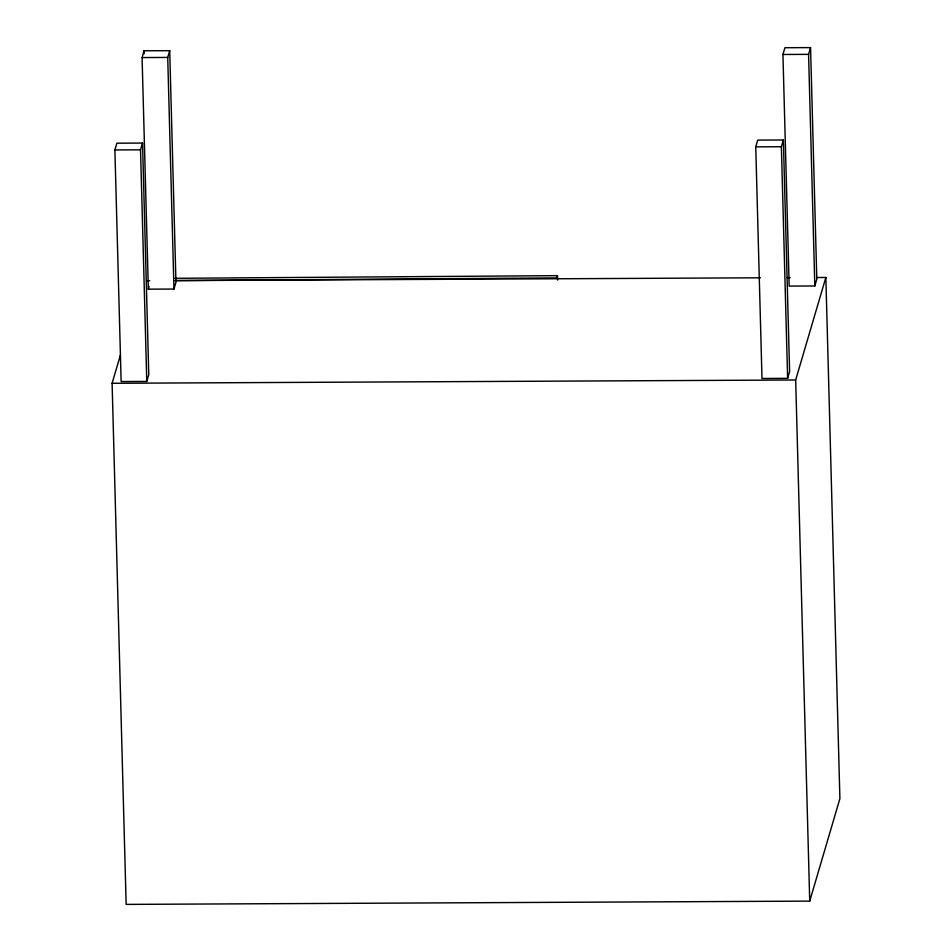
<?xml version="1.0" encoding="UTF-8"?>
<svg xmlns="http://www.w3.org/2000/svg" width="952" height="952" viewBox="0 0 952 952"><rect width="100%" height="100%" fill="white"/><g stroke="black" fill="none" stroke-linecap="round" stroke-linejoin="round"><path stroke-width="1.43" d="M174.93 278.317L557.491 275.652L556.908 277.901L175.822 280.566M114.894 149.94L116.894 143.181L142.526 143.062L148.774 374.672L146.775 381.431L121.142 381.55L114.894 149.94L140.527 149.821L142.526 143.062M142.086 57.56L144.073 50.801L169.706 50.682L175.953 282.292L173.966 289.051L148.333 289.17L142.086 57.56L167.719 57.441L169.706 50.682M816.923 277.52L825.848 277.472L839.902 798.597L809.724 901.116L126.152 904.4L112.098 383.287L120.487 354.81M148.333 289.17L149.131 286.469M755.745 146.858L757.732 140.099L783.365 139.98L789.613 371.589L787.625 378.349L761.993 378.468L755.745 146.858L781.378 146.739L783.365 139.98M782.937 54.478L784.924 47.719L810.557 47.6L816.804 279.21L814.817 285.969L789.172 286.088L782.937 54.478L808.569 54.359L810.557 47.6M809.724 901.116L795.67 379.991L825.848 277.472M146.739 280.745L149.702 280.733M174.966 280.602L760.458 277.794M787.209 277.663L790.184 277.651M112.098 383.287L795.67 379.991M808.569 54.359L814.817 285.969M781.378 146.739L787.625 378.349M557.491 275.652L557.61 280.09M167.719 57.441L173.966 289.051M144.073 50.801L144.157 53.776M140.527 149.821L146.775 381.431"/></g></svg>
